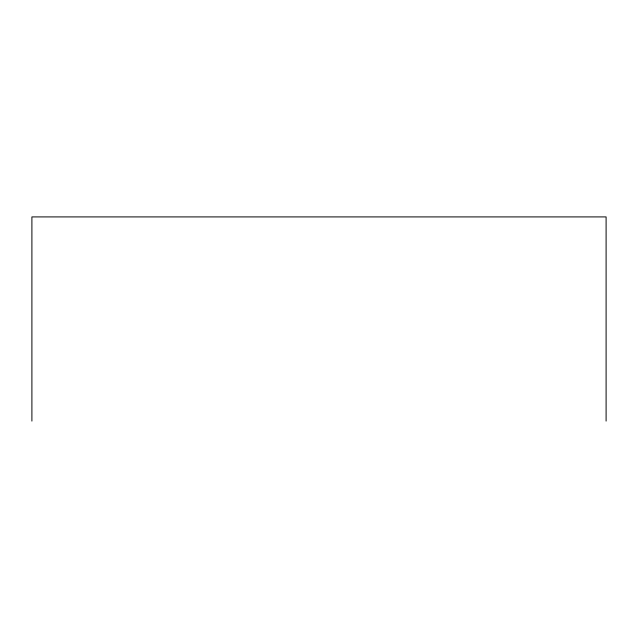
<?xml version="1.0" encoding="UTF-8"?>
<svg xmlns="http://www.w3.org/2000/svg" width="638" height="638" viewBox="0 0 638 638"><rect width="100%" height="100%" fill="white"/><g stroke="black" fill="none" stroke-linecap="round" stroke-linejoin="round"><path stroke-width="0.96" d="M606.1 421.088L606.1 216.912L31.9 216.912L31.9 421.088"/></g></svg>
